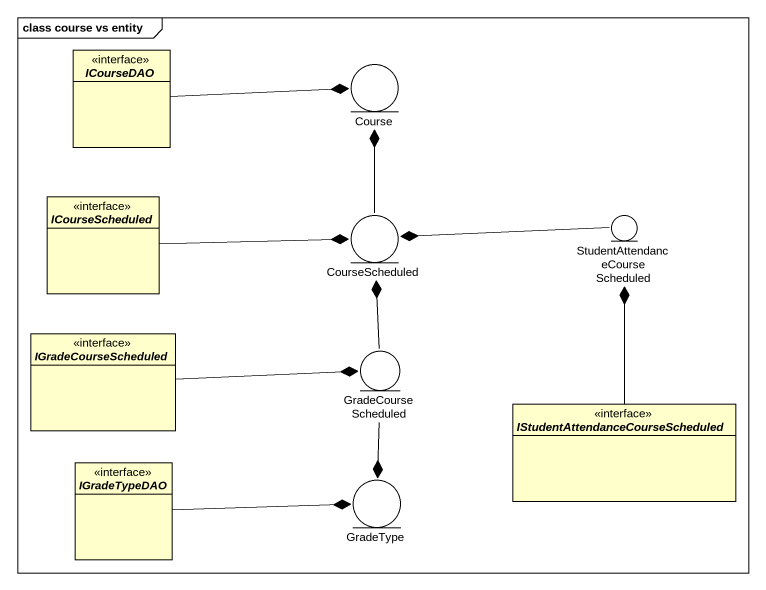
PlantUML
@startuml
mainframe class course vs entity
allowmixing
hide circle
hide empty members
interface ICourseDAO
entity Course
interface ICourseScheduled
entity CourseScheduled
entity "StudentAttendanceCourseScheduled" as StudentAttendanceCourseSched
interface IGradeCourseScheduled
entity GradeCourseScheduled
interface "IStudentAttendanceCourseScheduled" as IStudentAttendanceCourseSche
interface IGradeTypeDAO
entity GradeType
ICourseDAO -right-* Course
ICourseScheduled -right-* CourseScheduled
CourseScheduled -up-* Course
StudentAttendanceCourseSched -left-* CourseScheduled
IGradeCourseScheduled -right-* GradeCourseScheduled
GradeCourseScheduled -up-* CourseScheduled
GradeCourseScheduled --* GradeType
IStudentAttendanceCourseSche -up-* StudentAttendanceCourseSched
IGradeTypeDAO -right-* GradeType
@enduml
